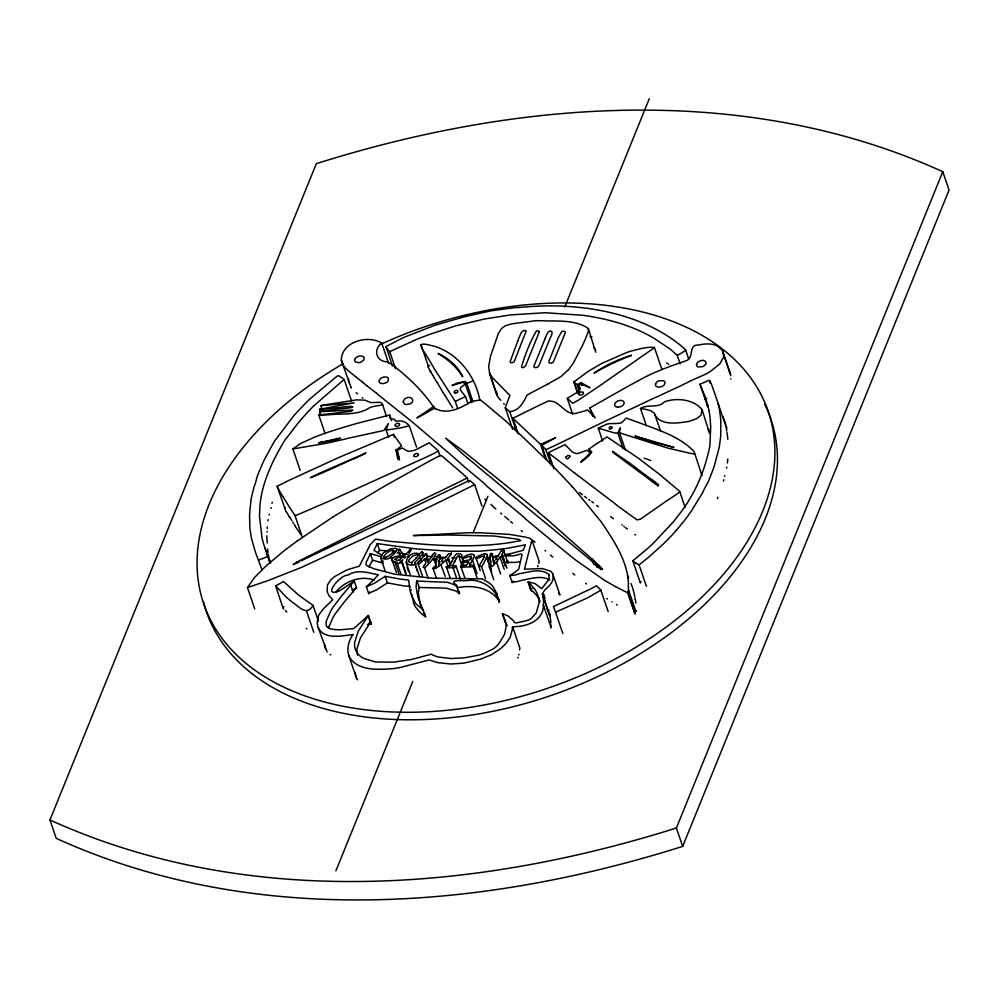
<?xml version="1.0" encoding="UTF-8"?>
<svg xmlns="http://www.w3.org/2000/svg" width="999" height="999" viewBox="0 0 999 999"><rect width="100%" height="100%" fill="white"/><g stroke="black" fill="none" stroke-linecap="round" stroke-linejoin="round"><path stroke-width="1.5" d="M386.476 416.446L382.592 404.632A3.496 2.235 -18.8 0 0 382.267 403.821L380.457 402.297L370.929 402.622L364.985 400.199L356.531 399.862L321.878 405.319L320.891 405.694L321.865 408.541M426.123 555.132L425.661 553.783L426.398 553.908A1.698 1.086 -18.8 0 1 426.848 554.183L427.16 555.219A17.42 11.151 -18.8 0 1 427.16 555.544L427.709 561.338M709.527 433.329L702.072 409.652C693.631 399.375 677.584 397.614 665.346 401.486A1.474 0.949 -18.8 0 0 664.834 401.71L664.697 401.785A2.685 1.723 -18.8 0 0 664.198 402.06C657.667 408.728 647.577 403.746 640.509 408.516L646.341 425.649M350.899 387.1L341.358 360.339C341.233 341.795 367.732 334.465 381.73 343.057L388.536 363.037M348.639 381.743L348.626 379.021M425.761 617.095L417.894 597.09L416.084 586.875L416.633 581.068L447.315 582.28L453.921 584.54L456.918 586.763L459.34 593.893M530.581 589.497L528.221 581.868L535.039 583.566L541.72 588.661L549.063 579.195L549.063 574.999M688.573 358.778L685.676 349.95L683.304 347.664A8.079 5.17 -18.8 0 0 682.804 347.227C657.941 326.186 626.136 314.573 594.318 309.415A3.859 2.473 -18.8 0 0 593.431 309.19L592.12 309.091A9.878 6.319 -18.8 0 1 591.208 308.966L588.211 308.416A30.145 19.293 -18.8 0 0 584.552 308.054C563.873 305.294 542.857 305.307 522.102 307.217A26.386 16.896 -18.8 0 1 519.705 307.405L514.035 307.704A33.304 21.316 -18.8 0 0 512.1 308.017L490.946 310.826L462.45 317.282A4.146 2.647 -18.8 0 1 461.625 317.545L435.089 325.199L403.234 337.662A40.797 26.111 -18.8 0 0 400.849 338.861L386.039 346.491L392.42 365.921M327.135 651.972L318.019 627.022A44.306 28.359 -18.8 0 1 317.482 624.687A46.341 29.67 -18.8 0 1 317.245 622.04L318.756 615.022L322.989 609.402A52.11 33.354 -18.8 0 1 329.47 602.996L332.704 599.775L328.808 595.404L327.085 591.346L327.485 584.815L330.856 579.87L334.465 576.648L346.591 570.079A36.251 23.202 -18.8 0 1 350.412 568.818L359.365 566.196L370.167 544.78A3.971 2.547 -18.8 0 1 370.604 544.255L375.549 539.135L389.348 541.283L422.639 544.168A17.882 11.451 -18.8 0 1 424.413 544.293C453.084 546.316 482.08 546.853 510.551 542.519A8.516 5.457 -18.8 0 1 512.35 542.207L514.173 541.783A4.446 2.847 -18.8 0 1 515.084 541.608L517.869 541.121A4.883 3.122 -18.8 0 1 518.693 540.958L520.766 540.671L519.018 539.423A8.354 5.345 -18.8 0 1 517.907 539.198L493.893 536.013L448.626 535.002A353.921 226.548 -18.8 0 0 439.622 535.164L413.361 535.564L468.094 532.742A391.596 250.662 -18.8 0 1 484.453 532.991L509.403 534.378L525.174 537.062A5.594 3.584 -18.8 0 0 525.973 537.262L530.269 538.386L531.868 539.959L524.463 569.193L542.42 568.581L550.699 571.178L552.672 573.601L559.964 595.004L558.541 593.256M388.561 437.125L386.138 429.995L388.374 423.539L383.841 430.469L350 437.862A34.703 22.215 -18.8 0 0 348.489 438.211L347.515 438.411A5.619 3.596 -18.8 0 0 346.878 438.573L346.228 438.773A4.433 2.835 -18.8 0 1 345.729 438.911L327.285 443.094A42.358 27.11 -18.8 0 0 325.674 443.406L292.894 448.951L300.187 470.354M267.233 526.972L267.233 528.508M550.948 627.122L550.899 627.547A15.522 9.94 -18.8 0 1 550.824 627.934M399.125 459.565L396.091 449.987L401.61 445.891L393.494 434.378L339.061 457.405A10.814 6.918 -18.8 0 1 337.812 458.017L337.362 458.216A27.997 17.92 -18.8 0 1 335.826 458.853L289.498 480.119A6.094 3.909 -18.8 0 0 288.311 480.694L285.864 481.968A6.431 4.121 -18.8 0 0 285.452 482.155M598.601 565.097L599.562 567.994M595.754 352.222L588.349 328.609C575.412 319.143 556.093 321.528 540.422 320.691A74.525 47.702 -18.8 0 0 535.963 320.741A10.577 6.768 -18.8 0 0 534.552 320.866L512.012 323.813L505.344 325.711L501.361 328.708L498.314 333.616L490.521 356.181L488.686 366.583L489.547 372.939L496.878 394.568A2.023 1.299 -18.8 0 0 496.915 395.092L489.622 373.688A2.023 1.299 -18.8 0 1 489.585 373.264L489.547 372.939M512.599 429.046L512.787 428.246M396.828 562.412L396.815 562.499A5.657 3.621 -18.8 0 0 396.778 563.186L397.003 563.598A1.636 1.049 -18.8 0 0 398.289 563.561M285.127 482.317L277.123 486.338L280.095 492.02A14.535 9.303 -18.8 0 1 280.544 492.869L282.043 495.229A4.558 2.922 -18.8 0 0 282.218 495.442L282.255 495.492M277.123 486.338L285.851 511.163M320.529 412.175L319.555 409.315L338.649 407.654A65.41 41.871 -18.8 0 0 341.358 407.292C344.643 406.431 358.591 405.781 350.125 407.854L320.417 411.113L319.543 411.725L320.517 414.585M727.784 459.053L727.422 462.987M537.662 566.758L537.924 565.471M438.698 565.559L439.173 560.227M550.973 624.937L550.948 626.91M723.813 479.72L723.488 481.056M477.21 578.433L473.114 566.396C473.563 564.31 468.131 564.56 470.005 566.558M435.464 567.494L436.238 560.564L435.002 560.451A7.705 4.933 -18.8 0 1 434.178 560.352L434.178 559.128A2.098 1.336 -18.8 0 1 434.777 558.941L435.277 558.903A3.996 2.56 -18.8 0 1 435.939 558.853L436.263 558.791M417.957 563.011L417.907 563.361A1.848 1.186 -18.8 0 0 418.057 563.798L422.565 576.173M518.818 655.019L518.981 654.295M517.907 340.509L517.957 340.334A9.141 5.844 -18.8 0 1 518.194 339.672L518.444 339.098A56.319 36.051 -18.8 0 0 518.856 338.124L521.353 332.392L523.488 330.669A2.085 1.336 -18.8 0 1 524.587 330.469L525.699 330.719A1.811 1.161 -18.8 0 1 526.186 331.144L514.16 361.638A2.185 1.399 -18.8 0 1 513.199 362.35L512.912 362.462A2.572 1.648 -18.8 0 1 511.151 362.662L510.452 362.412A1.761 1.124 -18.8 0 1 510.077 361.925L517.844 340.734M352.909 634.665C348.926 640.484 346.516 648.189 348.701 655.157A23.914 15.31 -18.8 0 0 349.213 656.63C354.083 665.746 365.347 668.818 374.987 669.193A103.109 66.009 -18.8 0 0 383.204 669.218L389.61 668.943A7.28 4.658 -18.8 0 1 391.133 668.768L392.794 668.643A51.698 33.092 -18.8 0 0 395.941 668.256L401.673 667.22A4.146 2.66 -18.8 0 0 402.609 666.932L402.759 666.87A3.409 2.185 -18.8 0 1 403.296 666.695L429.046 659.977L437.749 662.637L449.625 663.898A14.198 9.091 -18.8 0 0 451.173 663.985L463.948 663.136L480.182 659.19A4.908 3.134 -18.8 0 1 480.719 659.04L480.881 659.003A6.731 4.308 -18.8 0 0 481.493 658.841L491.633 654.62L500.811 648.501A11.214 7.18 -18.8 0 0 501.273 648.026L501.985 647.389A5.694 3.646 -18.8 0 0 502.422 647.002L506.081 643.431L510.177 637.3L512.212 629.957A10.39 6.656 -18.8 0 0 512.275 628.109L512.574 626.685C524.275 626.96 538.823 622.764 542.782 610.576A15.16 9.703 -18.8 0 0 542.981 608.866L543.381 607.105A15.522 9.94 -18.8 0 0 543.618 606.143L543.306 605.007M269.081 515.009L269.28 514.223M489.597 557.667L489.273 557.779A4.008 2.572 -18.8 0 0 488.598 557.929L488.186 558.041A2.098 1.349 -18.8 0 0 487.512 558.304L487.937 559.415A7.767 4.97 -18.8 0 0 488.823 559.378L489.073 559.365M423.077 552.684L421.978 551.735L420.517 552.909A36.738 23.526 -18.8 0 0 419.48 554.083L417.807 556.068M635.851 610.414L635.776 610.776A3.084 1.973 -18.8 0 0 635.764 611.138L635.876 611.488M270.891 508.416L271.166 507.467M267.22 531.381L267.008 532.03M469.542 565.222L469.705 564.847A22.14 14.173 -18.8 0 1 470.129 564.073L471.54 561.725M328.321 628.246L332.717 618.006A141.184 90.372 -18.8 0 1 335.427 613.561L342.457 604.383A4.183 2.672 -18.8 0 0 342.844 603.92L343.319 603.159A3.834 2.46 -18.8 0 1 343.706 602.672L356.493 587.662L353.296 589.61M538.736 563.411L539.085 562.237M271.953 503.271L272.315 502.21M275.662 585.926L286.626 597.489A316.296 202.46 -18.8 0 0 292.12 602.047C299.225 606.593 306.306 616.633 313.074 605.431L298.788 595.217L283.479 581.53L275.662 585.926L282.929 607.904M601.673 568.618L602.522 569.255L600.486 568.219M701.96 475.524L694.33 452.197A51.548 32.992 -18.8 0 0 693.668 451.086C679.058 436.201 658.316 430.032 639.248 422.739A43.219 27.66 -18.8 0 0 637.637 422.165L626.348 418.094L621.603 422.739C616.458 424.313 611.525 422.852 606.705 424.175A101.786 65.16 -18.8 0 0 604.32 425.324L598.289 428.209L602.659 441.046M368.881 566.908L372.602 560.164L383.229 563.224M724.575 476.323L724.837 475.611M371.029 624.35L368.119 615.796L367.694 616.957L368.419 615.471L353.746 628.546L341.458 629.72A61.164 39.148 -18.8 0 1 335.676 629.657L330.169 628.908L326.348 626.073L326.086 621.678L330.482 611.438A141.184 90.372 -18.8 0 1 333.179 606.992L340.222 597.814A4.183 2.672 -18.8 0 0 340.609 597.352L341.084 596.59A3.834 2.46 -18.8 0 1 341.471 596.103A2.123 1.361 -18.8 0 1 341.808 595.791L352.435 583.129A2.485 1.586 -18.8 0 1 353.184 582.492L354.258 581.093L340.072 590.496A17.882 11.451 -18.8 0 1 338.474 591.358C321.503 597.402 340.696 574.15 347.927 575.199C357.367 568.893 368.319 572.839 378.359 574.862L375.287 578.009A80.619 51.611 -18.8 0 1 373.201 580.344L366.371 586.788L368.806 593.918M593.518 563.686L592.157 559.165L575.574 544.617A294.468 188.499 -18.8 0 0 571.728 541.233L551.186 523.039A11.538 7.38 -18.8 0 0 550.486 522.227L538.998 512.662A4.171 2.672 -18.8 0 0 538.573 512.325L538.099 511.788M717.407 498.613L717.931 497.215M439.885 556.68L440.122 555.144A1.511 0.962 -18.8 0 0 439.76 554.807L438.836 554.795A1.736 1.111 -18.8 0 0 438.099 555.282L437.525 556.168A9.503 6.081 -18.8 0 0 437.362 556.718L437.212 557.38A5.345 3.422 -18.8 0 1 436.775 558.578L437.162 559.915M49.95 819.942L316.321 163.661C518.106 99.937 745.754 82.055 942.781 171.703L949.05 190.11L682.679 846.39C480.894 910.114 253.247 927.996 56.219 838.348L49.95 819.942C246.978 909.59 474.625 891.695 676.41 827.984L942.781 171.703M335.914 870.816L412.787 681.405M473.239 532.479L487.912 496.328M514.91 429.82L516.083 426.935M564.785 306.918L649.288 98.714M517.819 657.979L518.131 657.242M545.117 338.599L546.628 334.89A26.811 17.158 -18.8 0 0 546.903 334.166L548.426 331.73A2.348 1.498 -18.8 0 1 549.413 331.231C554.233 329.932 551.298 336.039 550.162 338.099L539.023 365.484L537.537 367.257L535.551 367.682A3.347 2.135 -18.8 0 1 534.115 367.07L534.04 367.008A1.386 0.887 -18.8 0 1 533.903 366.708L534.115 365.622A19.555 12.525 -18.8 0 1 534.328 365.097L544.992 338.886M564.485 334.752L553.384 361.888A2.248 1.436 -18.8 0 1 552.547 362.662L551.798 362.999A2.635 1.686 -18.8 0 1 550.586 363.186L550.212 363.161A2.423 1.548 -18.8 0 1 549.263 362.774L548.851 361.476L558.666 336.888L561.763 331.68A2.335 1.486 -18.8 0 1 562.999 331.231L563.798 331.206A2.572 1.648 -18.8 0 1 564.785 331.531A2.485 1.586 -18.8 0 1 565.309 332.53L565.247 332.867A19.218 12.3 -18.8 0 1 564.922 333.703L564.61 334.465M465.472 565.347L463.449 565.484A7.018 4.495 -18.8 0 0 460.789 566.033L460.776 566.121A4.046 2.585 -18.8 0 0 460.539 566.795M455.694 559.49L456.368 558.066M455.631 559.615L454.745 561.376M623.151 448.676L617.807 432.979L620.229 427.822L619.455 432.405L625.399 449.975M452.197 560.876L454.021 557.217A11.651 7.455 -18.8 0 1 456.343 554.108M452.06 561.176L450.299 564.572A8.392 5.37 -18.8 0 1 449.288 565.946A9.116 5.832 -18.8 0 1 448.551 566.108L446.815 566.47A10.564 6.756 -18.8 0 0 446.278 566.595L446.603 567.732M463.474 566.083L462.162 561.95A2.173 1.386 -18.8 0 1 462.574 561.338M503.533 551.698L502.36 553.608A8.504 5.445 -18.8 0 0 501.573 555.094M594.28 405.407L589.897 407.917L591.058 411.089A5.482 3.509 -18.8 0 0 591.47 411.513L595.192 417.969L587.587 410.027L581.156 411.95A16.908 10.827 -18.8 0 1 578.284 412.687C567.619 416.62 562.499 405.432 554.108 401.823A4.233 2.71 -18.8 0 0 553.658 401.648L548.688 400.861L540.159 404.87A12.999 8.317 -18.8 0 1 539.672 405.057L512.924 418.256L540.534 444.343L545.392 458.616M573.801 381.993L588.686 371.054L601.56 363.561A5.969 3.821 -18.8 0 0 602.135 363.249L626.71 352.485A77.51 49.613 -18.8 0 1 630.769 351.173C637.499 349.575 648.289 346.104 654.133 347.714A5.744 3.671 -18.8 0 1 653.371 348.426L651.847 349.538A7.992 5.12 -18.8 0 1 651.248 349.937A11.301 7.23 -18.8 0 0 650.636 350.349L604.108 382.679A4.046 2.585 -18.8 0 0 603.571 383.104L603.284 383.354A4.408 2.822 -18.8 0 1 602.734 383.791L600.387 385.289A27.285 17.458 -18.8 0 0 598.563 386.551L577.971 400.437A3.971 2.535 -18.8 0 0 577.372 400.774L572.727 403.296L567.295 398.339L577.946 391.883L579.845 388.486A9.166 5.869 -18.8 0 0 579.47 387.038C576.76 381.019 587.724 386.963 589.997 387.724L581.218 382.742L577.122 384.565L573.801 381.993L577.684 393.419M415.634 564.298C400.936 568.831 406.044 551.81 417.432 553.309A2.76 1.773 -18.8 0 1 418.456 554.108L418.893 555.444M466.158 557.492A14.098 9.028 -18.8 0 1 471.253 556.318A12.825 8.204 -18.8 0 1 470.529 558.391L469.405 559.915L467.307 560.364M467.207 562.137L468.556 562.012L467.207 564.373M454.707 561.45L452.747 565.446A5.532 3.546 -18.8 0 0 452.647 565.796L453.096 567.132M454.408 562.012L454.882 561.126M482.729 559.777C482.092 561.563 477.047 566.957 481.53 566.658A3.159 2.023 -18.8 0 0 481.83 566.308A11.114 7.105 -18.8 0 0 482.192 565.821L483.366 563.898A70.454 45.105 -18.8 0 0 483.953 562.849L485.526 559.69A69.73 44.643 -18.8 0 0 486.151 558.291L486.488 557.492A36.414 23.314 -18.8 0 0 486.775 556.693L487.012 555.956A6.031 3.859 -18.8 0 0 487.187 554.932M471.653 561.55L472.315 560.464A19.655 12.587 -18.8 0 0 472.502 560.139L474.213 556.68A3.696 2.373 -18.8 0 0 473.788 554.832M434.977 555.781L431.693 560.489A64.485 41.284 -18.8 0 1 427.747 564.922L425.724 566.883A12.25 7.842 -18.8 0 1 425.087 567.407A2.972 1.898 -18.8 0 1 424.612 567.757L423.101 567.095L424.5 565.009M396.153 551.111L395.142 552.634A17.882 11.451 -18.8 0 1 393.356 554.607L390.884 556.668M335.726 592.17C344.692 581.206 360.452 575.224 374.225 580.032M500.674 551.398L498.938 554.557A6.119 3.921 -18.8 0 1 498.626 555.094L498.426 555.319M458.666 555.681A4.271 2.735 -18.8 0 1 460.039 556.543L460.776 557.117A1.673 1.074 -18.8 0 0 461.501 557.267L461.875 554.994A5.794 3.709 -18.8 0 0 460.726 554.045L458.204 553.658A2.872 1.836 -18.8 0 0 457.018 554.008L456.618 554.208M292.894 448.951L300.449 443.581L314.673 437.137A296.79 189.972 -18.8 0 1 322.577 434.153L329.508 431.755A297.015 190.122 -18.8 0 1 338.524 428.883L347.515 426.173A296.478 189.785 -18.8 0 1 358.916 422.889L389.685 415.022C389.223 422.065 394.543 416.521 395.679 421.253C400.911 420.192 405.656 421.241 409.265 425.774L416.558 447.177M380.994 556.655L370.367 553.596L366.109 562.549A5.007 3.209 -18.8 0 1 366.084 563.086L366.246 565.384L374.25 568.881L394.555 574.138A12.488 7.992 -18.8 0 0 396.103 574.363L432.629 578.209L482.517 578.896L485.564 580.894A45.642 29.221 -18.8 0 1 486.775 581.493L488.536 582.567A43.506 27.847 -18.8 0 1 492.594 586.038L496.915 593.581M500.724 551.311L503.396 550.137M501.998 549.075L480.082 551.198L450.274 551.286L415.621 548.863L377.285 543.606L373.963 550.349L381.893 555.182M377.822 552.647L379.52 550.174L386.101 550.911M427.772 561.413A3.084 1.973 -18.8 0 0 429.021 560.314L430.257 558.578A24.55 15.709 -18.8 0 0 430.831 557.767L432.592 555.032A21.441 13.724 -18.8 0 1 433.204 554.145M658.129 485.776L658.566 484.702L656.056 482.967A9.053 5.794 -18.8 0 1 655.444 482.267L655.406 482.23M595.416 562.312L597.177 566.57M498.776 558.99L500.087 557.217A11.226 7.18 -18.8 0 1 500.874 557.042L501.061 557.005M498.339 559.59L498.126 559.89A39.261 25.137 -18.8 0 1 496.528 561.962L494.38 564.36A18.956 12.138 -18.8 0 1 492.195 566.408L489.735 567.245M423.451 556.468L424.587 554.92A18.644 11.938 -18.8 0 1 424.9 554.52L424.987 554.408A4.183 2.672 -18.8 0 1 425.337 554.02L425.799 555.369M423.326 556.63L421.353 559.203A9.865 6.319 -18.8 0 1 420.829 559.74L419.755 560.764A19.893 12.725 -18.8 0 0 419.118 561.388M497.09 559.303L496.64 557.966L495.641 559.315M494.842 560.402L494.03 561.488M381.73 343.057C372.977 349.388 376.011 361.276 386.775 361.825A86.276 55.232 -18.8 0 1 392.095 364.71C408.479 377.172 423.826 391.883 434.877 409.115M598.176 564.81L598.925 567.544M493.868 563.636L493.618 562.025M595.229 562.162L597.165 567.507M400.599 562.549L401.123 562.474A4.995 3.197 -18.8 0 0 401.76 562.35L401.998 561.138A3.696 2.36 -18.8 0 1 401.823 560.826L402.959 559.69M685.664 350.224L681.33 353.122A43.044 27.547 -18.8 0 0 679.982 353.933L677.247 355.307L670.566 349.388L654.507 338.611A32.555 20.842 -18.8 0 0 653.908 338.261C632.255 325.424 607.529 318.644 582.717 315.309A4.046 2.597 -18.8 0 1 581.955 315.197L545.129 312.724L510.402 314.922A5.557 3.559 -18.8 0 1 509.415 315.11L485.227 318.868A15.422 9.878 -18.8 0 1 483.354 319.28L457.567 325.412A36.389 23.289 -18.8 0 0 455.044 326.074L429.945 334.265A252.123 161.388 -18.8 0 0 415.746 339.772L389.76 351.66L395.579 368.781M568.631 369.63L573.414 362.924L582.18 346.079A370.504 237.163 -18.8 0 0 585.876 337.837L588.336 331.431L588.349 328.609M387.013 556.818A6.793 4.346 -18.8 0 0 388.474 556.006L389.81 555.057A21.029 13.462 -18.8 0 0 391.908 553.171L392.145 552.934A16.846 10.777 -18.8 0 0 392.445 552.622A8.616 5.519 -18.8 0 0 392.844 552.16L393.893 550.811L394.355 552.147M599.437 566.058L600.936 569.58M595.541 564.385L593.943 560.639L595.317 564.273M553.871 468.693L548.526 452.997L549.338 452.16L565.047 444.605L572.365 452.097L575.337 453.334A10.24 6.556 -18.8 0 0 577.971 453.509L587.137 450.262L590.072 452.959A3.496 2.248 -18.8 0 1 589.26 453.958L584.165 458.878A5.744 3.671 -18.8 0 1 583.566 459.328L583.304 459.528M396.216 450.999L397.565 458.054A3.234 2.073 -18.8 0 0 397.689 458.491L397.789 458.666A8.841 5.657 -18.8 0 0 398.014 459.003L398.401 459.478M597.951 564.672L596.69 563.498A14.535 9.303 -18.8 0 1 596.415 563.224L595.978 562.749M446.103 556.655L448.351 554.083M596.69 566.458L594.78 561.638M499.15 602.609L497.077 594.855A3.472 2.223 -18.8 0 0 497.177 594.193L497.152 593.993A2.323 1.486 -18.8 0 0 497.027 593.693M590.459 453.346L589.01 449.063L596.316 443.893A4.408 2.822 -18.8 0 1 597.077 443.406L598.064 442.919A2.885 1.848 -18.8 0 0 598.975 442.332L606.98 436.888L638.523 458.304L656.917 472.365A6.556 4.196 -18.8 0 0 657.767 472.927L679.245 490.971L679.782 491.695L678.396 492.944A54.733 35.04 -18.8 0 1 675.898 494.817L667.619 500.249M445.816 557.017L445.716 557.142A6.131 3.934 -18.8 0 1 445.317 557.592L445.054 557.804A3.934 2.522 -18.8 0 1 443.256 558.229M600.162 566.858L601.311 569.492M512.225 582.754L509.802 575.624L514.11 572.727A6.206 3.971 -18.8 0 0 515.621 571.653L518.743 569.13L522.09 554.482L520.854 554.033L514.785 555.581A35.814 22.927 -18.8 0 1 513.174 555.831L504.233 555.844M417.507 556.431L416.221 557.942M496.491 561.987L500.611 574M418.444 554.108L412.674 556.031L409.016 559.827A3.959 2.535 -18.8 0 0 408.566 560.926M423.126 552.684A8.879 5.682 -18.8 0 1 422.29 554.07A14.773 9.453 -18.8 0 1 421.99 554.507A28.784 18.419 -18.8 0 1 421.203 555.481L416.833 560.489A56.568 36.214 -18.8 0 1 414.897 562.562L415.497 565.546M594.23 564.323L592.444 559.328L594.467 564.547M594.855 564.46L593.219 560.027L594.667 564.31M676.161 530.494L676.023 530.669A39.448 25.25 -18.8 0 0 675.499 531.256L671.815 535.389A7.842 5.02 -18.8 0 1 671.253 535.963L670.766 536.413A5.282 3.384 -18.8 0 0 670.279 536.925L669.293 537.962A10.514 6.731 -18.8 0 0 668.718 538.548A8.616 5.519 -18.8 0 0 668.431 538.886L663.336 543.993A7.155 4.583 -18.8 0 1 662.874 544.418L662.737 544.53A9.603 6.144 -18.8 0 0 662.262 544.954L648.751 557.117A15.984 10.227 -18.8 0 0 648.051 557.729L639.085 564.847L636.138 563.324M676.46 530.169L684.203 520.866A275.15 176.124 -18.8 0 0 688.786 514.685L690.159 512.774A25.212 16.134 -18.8 0 1 690.609 512.2L702.809 492.432A152.023 97.315 -18.8 0 1 704.158 489.285L708.428 481.443L712.849 470.092A148.913 95.317 -18.8 0 0 714.447 465.422L719.292 447.04A16.946 10.852 -18.8 0 0 719.467 445.716L720.716 436.088L720.828 421.004A213.524 136.676 -18.8 0 0 720.391 416.471L719.043 406.88A92.507 59.216 -18.8 0 0 718.256 403.546L711.363 383.941L709.839 380.719L708.603 380.494L699.974 384.265L707.804 406.855M601.136 569.343L599.612 566.096M479.932 400.524C475.524 376.436 458.728 354.245 435.202 346.478C423.751 343.756 415.784 340.746 425.574 354.071A6.306 4.033 -18.8 0 0 425.761 354.37L428.496 359.041M429.57 365.459L427.859 366.446L429.832 370.267M549.9 613.798L549.9 616.021L542.619 594.605C542.819 588.935 552.647 585.714 552.934 578.671A8.379 5.37 -18.8 0 0 553.159 577.41L552.672 573.601M592.744 559.665L593.219 560.027M596.353 566.146L594.917 561.475M615.671 586.688L626.873 592.419L628.371 591.932L628.471 589.735A3.084 1.973 -18.8 0 1 628.483 589.36L628.284 579.27A4.121 2.635 -18.8 0 0 628.246 578.896A6.169 3.946 -18.8 0 0 628.071 578.409M599.125 565.909L600.461 569.08M588.823 455.744L591.795 452.135L589.01 449.063M600.187 566.808L601.66 568.643M595.029 564.622L593.943 560.639M313.361 406.181L307.517 412.3A6.818 4.358 -18.8 0 1 307.018 412.787L300.125 420.616A57.455 36.776 -18.8 0 1 298.639 422.377L286.975 437.487A42.02 26.898 -18.8 0 1 285.052 439.922C274.488 457.192 265.235 475.636 261.338 495.654A176.948 113.274 -18.8 0 0 260.639 499.475L260.152 503.783A55.407 35.465 -18.8 0 1 259.952 505.569L259.478 516.146L261.975 537.649A245.055 156.868 -18.8 0 0 263.599 543.906L269.78 562.3M381.181 561.475L381.818 560.839M408.891 553.633C417.557 539.872 399.388 563.523 396.828 560.064A7.143 4.57 -18.8 0 1 395.504 559.715L395.142 559.353M367.595 624.625L370.654 622.04L360.464 637.874L356.918 648.925A6.581 4.208 -18.8 0 1 356.868 649.45L357.492 655.119M405.956 556.63L404.458 558.154M490.059 565.459L489.997 565.534A3.946 2.535 -18.8 0 0 490.759 564.597L490.147 559.278L489.51 559.328M319.555 409.315L354.158 402.847L320.891 405.694M448.439 554.008L451.223 553.221M443.893 561.938L445.954 560.027A11.189 7.168 -18.8 0 1 446.728 559.977L447.152 559.964M443.606 562.212L443.306 562.499A38.936 24.925 -18.8 0 1 441.183 564.385L438.611 566.408A19.456 12.45 -18.8 0 1 435.789 568.294L433.366 568.843M430.094 371.953L430.894 371.553M352.36 590.247L353.134 589.685M442.045 560.751L441.233 561.488M392.782 558.029L392.619 558.179A2.622 1.686 -18.8 0 0 392.008 559.565L392.195 560.139M579.557 392.644L580.007 392.282A1.923 1.236 -18.8 0 1 580.731 391.97L583.141 392.157L583.466 393.469A2.76 1.773 -18.8 0 1 582.804 394.33L581.043 395.08A2.76 1.761 -18.8 0 1 578.896 394.455L578.771 394.218M313.611 405.969L344.18 379.42L338.786 375.749L337.387 375.936L310.614 398.314A92.507 59.216 -18.8 0 0 307.155 401.598L298.064 411.051A213.524 136.676 -18.8 0 0 293.968 415.522L275.374 440.01A16.946 10.852 -18.8 0 0 274.475 441.333L273.114 443.768A3.796 2.423 -18.8 0 1 272.739 444.243L264.423 459.64A148.913 95.317 -18.8 0 0 262.225 464.31L257.442 475.649L255.332 483.528A152.023 97.315 -18.8 0 1 254.121 486.675L251.174 498.601L250.037 509.053A275.15 176.124 -18.8 0 0 249.588 515.284L249.762 525.187A39.448 25.25 -18.8 0 1 249.8 525.799L250.112 529.97A8.104 5.182 -18.8 0 0 250.237 530.719L250.324 531.018A5.282 3.384 -18.8 0 1 250.387 531.543L250.524 532.592A10.514 6.731 -18.8 0 1 250.599 532.942A8.616 5.519 -18.8 0 1 250.637 533.516L251.561 538.698A7.155 4.583 -18.8 0 0 251.673 539.135L251.711 539.248A9.603 6.144 -18.8 0 1 251.848 539.685L255.444 552.222A14.386 9.203 -18.8 0 1 255.582 552.697L262.113 569.954M368.119 615.796L358.229 631.306L354.682 642.357A6.581 4.208 -18.8 0 1 354.633 642.881C353.908 648.938 357.38 655.144 362.874 657.879A35.877 22.965 -18.8 0 0 364.31 658.603L375.537 661.987L392.282 662.15A81.581 52.223 -18.8 0 1 394.043 662.112L411.476 659.502L431.493 654.133A9.803 6.281 -18.8 0 0 433.091 655.182L436.313 656.418A24.688 15.797 -18.8 0 0 438.436 657.017L450.736 658.516L463.661 657.929L478.296 655.257A44.568 28.521 -18.8 0 0 483.541 653.583L493.144 648.963A32.592 20.867 -18.8 0 0 494.742 647.764A24.351 15.584 -18.8 0 0 497.652 645.104L499.4 642.869A11.339 7.255 -18.8 0 1 499.962 641.995L504.57 634.29L506.081 626.86A123.876 79.296 -18.8 0 0 505.931 623.463L502.435 613.673L507.842 615.859L512.887 620.154A31.843 20.38 -18.8 0 1 513.311 620.679L513.698 621.241A6.993 4.471 -18.8 0 1 513.923 621.715L513.961 621.815A12.999 8.329 -18.8 0 0 514.135 622.24L516.008 622.939L523.901 621.328A25.112 16.071 -18.8 0 1 525.824 620.879L529.045 619.792A20.442 13.087 -18.8 0 0 531.393 618.356L536.163 613.074L539.06 603.021A36.901 23.614 -18.8 0 0 538.561 597.115L536.888 593.019A28.434 18.194 -18.8 0 1 536.463 592.107L534.802 589.385A7.892 5.057 -18.8 0 0 534.565 589.023L534.49 588.935M399.7 559.79L400.212 561.088M707.267 405.681L707.991 405.144M333.092 516.895L333.554 516.57A12.063 7.717 -18.8 0 1 334.303 516.096L334.977 515.696A24.238 15.522 -18.8 0 0 336.076 515.047L383.166 486.938A45.592 29.183 -18.8 0 0 385.152 485.801L428.484 461.638A45.03 28.821 -18.8 0 1 431.518 460.015L440.209 455.444L442.107 456.093A8.367 5.357 -18.8 0 0 442.545 456.493L461.838 473.089A5.195 3.334 -18.8 0 1 462.2 473.326L467.257 477.984L437.999 492.332A13.287 8.504 -18.8 0 0 437.038 492.719L372.327 524.325A303.434 194.231 -18.8 0 0 365.659 527.584L300.075 560.464A5.807 3.709 -18.8 0 0 299.638 560.664M456.918 586.763L456.993 585.451A12.163 7.792 -18.8 0 0 456.755 585.264C446.553 578.271 465.184 581.843 469.917 580.169C480.569 579.919 491.52 586.251 496.715 595.479M440.896 564.61L445.279 576.423M600.899 590.172L587.412 597.964L555.569 612.187L553.421 606.63L585.826 591.183A9.353 5.982 -18.8 0 1 587.087 590.584L587.949 590.209A16.533 10.589 -18.8 0 0 589.86 589.273L596.478 585.839L600.736 589.909L608.191 611.575M369.917 591.995L368.606 593.356L376.611 589.86L387.437 582.892L403.396 585.814A7.842 5.02 -18.8 0 0 404.583 585.938L410.239 586.45M588.611 455.944L588.523 456.006A5.794 3.709 -18.8 0 0 588.111 456.381L587.699 456.805A4.883 3.122 -18.8 0 1 587.337 457.167L586.725 457.704A14.848 9.503 -18.8 0 0 586.176 458.191L582.28 461.401M282.954 607.342L283.878 606.718M433.916 406.256L416.97 417.907L425.062 413.611A8.179 5.232 -18.8 0 1 426.011 413.074L434.553 408.017C445.966 415.134 459.615 408.816 470.192 402.185A14.973 9.59 -18.8 0 1 471.778 401.586L480.257 399.837L487.4 405.532A4.82 3.084 -18.8 0 0 487.787 405.956L506.093 421.316L522.852 437.087A18.082 11.576 -18.8 0 1 523.339 437.525L523.601 437.774A20.991 13.437 -18.8 0 0 524.038 438.186L553.296 466.446A8.479 5.432 -18.8 0 0 553.671 466.883A7.068 4.52 -18.8 0 1 554.083 467.382L571.99 486.276A10.552 6.756 -18.8 0 1 572.402 486.738L572.727 487.162A14.123 9.041 -18.8 0 0 573.264 487.787L573.663 488.186A14.336 9.178 -18.8 0 1 574.075 488.636L601.361 522.065C612.899 539.173 625.199 557.405 628.009 578.209M409.465 562.175A6.606 4.233 -18.8 0 0 411.513 562.549L415.209 559.09A67.532 43.232 -18.8 0 0 416.221 557.942M513.386 581.131L512.037 582.192L516.158 581.755A26.336 16.858 -18.8 0 0 519.218 581.068L521.116 580.469A6.181 3.959 -18.8 0 1 521.928 580.219C530.894 578.721 541.333 575.037 549.8 579.994M568.431 369.742L561.226 376.311A50.474 32.305 -18.8 0 1 557.554 378.609L555.444 379.732M409.265 425.774L400.836 427.897A14.298 9.153 -18.8 0 0 398.713 428.159L395.879 428.658A18.319 11.726 -18.8 0 0 392.894 429.158L386.138 429.995M301.011 560.839L322.577 550.561A29.495 18.881 -18.8 0 1 324.063 549.875L355.357 535.052A4.87 3.109 -18.8 0 0 355.869 534.752L356.144 534.577A4.308 2.76 -18.8 0 1 357.38 533.966L373.651 526.223A15.584 9.978 -18.8 0 1 374.775 525.699L468.306 480.994L470.179 480.769L474.675 484.64L444.13 499.775A5.307 3.397 -18.8 0 0 443.394 500.137L442.732 500.511A3.996 2.56 -18.8 0 1 442.157 500.774L410.826 515.909A8.666 5.544 -18.8 0 0 410.114 516.258L409.34 516.67A9.84 6.294 -18.8 0 1 408.716 516.982L375.137 533.066A11.588 7.418 -18.8 0 1 373.826 533.803L303.209 566.583A10.34 6.618 -18.8 0 1 301.935 567.232L269.056 580.194A5.607 3.596 -18.8 0 0 268.069 580.581L247.49 587.587L253.758 578.508A50.362 32.243 -18.8 0 1 254.77 577.247L266.046 565.946L283.691 551.086A30.769 19.693 -18.8 0 1 284.303 550.611L296.691 541.346M546.59 459.615L541.733 445.342L555.581 437.712L540.534 444.343M641.008 581.518L640.147 582.305L640.621 582.966M332.879 517.032L332.679 517.17A7.468 4.783 -18.8 0 1 331.943 517.619L296.828 541.258M299.338 560.826L299.263 560.889A5.445 3.484 -18.8 0 1 298.713 561.226A6.006 3.846 -18.8 0 1 298.276 561.45L297.153 561.95M583.041 459.727L582.667 459.99A3.571 2.285 -18.8 0 0 582.267 460.264L580.731 462.175L581.455 462M476.336 557.13L476.386 557.092A8.579 5.482 -18.8 0 1 476.898 556.793L476.96 556.755A14.91 9.54 -18.8 0 1 477.335 556.543L477.622 556.393M423.339 609.964L415.572 603.558L411.263 594.767A46.279 29.62 -18.8 0 0 410.864 593.481L410.776 593.256A34.116 21.841 -18.8 0 1 410.189 591.183L408.603 580.082L402.347 579.37A7.842 5.02 -18.8 0 1 401.161 579.245L385.202 576.323L374.375 583.291L366.371 586.788M465.334 381.481L457.13 383.054L452.01 385.527L462.874 382.217L465.347 384.041L460.701 387.5L460.139 389.722L465.472 396.503L455.282 401.436L434.665 369.318A75.612 48.402 -18.8 0 1 433.916 367.994L429.545 360.564A34.278 21.941 -18.8 0 0 428.796 359.478L428.796 359.478M555.094 379.907L550.711 382.417A8.367 5.357 -18.8 0 0 549.812 382.929L548.701 383.628A4.495 2.885 -18.8 0 1 547.814 384.066M594.717 405.144L630.631 384.852A27.098 17.345 -18.8 0 0 631.343 384.515A11.189 7.155 -18.8 0 0 632.055 384.128L640.484 379.545A22.665 14.51 -18.8 0 1 641.72 378.833C655.731 371.353 670.741 365.971 685.614 360.939C694.73 358.379 687.874 344.53 698.126 345.08C704.283 343.806 711.276 343.007 717.095 345.829A5.507 3.521 -18.8 0 1 717.682 346.154L721.977 349.987A11.376 7.28 -18.8 0 1 722.352 350.599L730.656 375.025A26.324 16.858 -18.8 0 1 730.781 375.699M473.126 380.544L472.215 381.081A8.754 5.607 -18.8 0 1 471.053 381.668L467.47 383.154L466.296 382.729M398.526 459.59L399.375 459.09L399.038 457.667A4.858 3.109 -18.8 0 0 398.926 457.28M667.27 500.449L662.362 503.858A10.639 6.818 -18.8 0 0 661.837 504.22L641.982 518.069A51.349 32.867 -18.8 0 1 640.971 518.756A15.372 9.84 -18.8 0 0 640.347 519.205L637.075 519.892L627.247 512.849A5.107 3.272 -18.8 0 0 626.748 512.487L626.535 512.362A4.558 2.922 -18.8 0 1 626.186 512.125M325.112 433.603L318.793 415.047L351.448 411.313L352.772 410.077L319.543 411.725M299.25 561.825L298.651 562.125M425.861 561.176L424.95 558.491L422.19 561.276A31.98 20.479 -18.8 0 1 421.59 561.975L418.456 564.135M297.777 562.612L293.256 564.597L297.028 562M322.34 471.965L365.984 452.997L355.981 457.992A34.353 21.99 -18.8 0 0 352.41 459.34L350.574 460.077M263.124 558.416L263.699 558.154A3.447 2.198 -18.8 0 1 264.098 558.016L264.211 557.979A5.757 3.684 -18.8 0 0 264.673 557.817L268.119 556.031L264.922 548.026M311.713 477.397L310.352 477.647L315.784 475.024A6.331 4.046 -18.8 0 0 316.608 474.6L321.278 472.415M493.219 558.129L492.632 556.331A11.489 7.355 -18.8 0 1 492.657 555.407L492.407 553.708A1.511 0.974 -18.8 0 0 491.92 553.458L490.959 553.596A1.736 1.111 -18.8 0 0 490.334 554.158L490.047 555.057A9.478 6.069 -18.8 0 0 490.047 555.581L490.072 555.906M323.351 472.477L323.301 472.502A5.719 3.659 -18.8 0 0 322.44 472.839L311.863 477.322M555.069 445.492L600.449 423.401A16.271 10.415 -18.8 0 0 601.623 422.877L654.745 397.764A28.646 18.332 -18.8 0 1 657.742 396.528L674.475 388.661A209.802 134.291 -18.8 0 0 680.968 385.689L691.108 380.644A173.789 111.239 -18.8 0 1 695.804 378.521L704.083 374.887A61.214 39.186 -18.8 0 0 707.08 373.364L708.204 372.764A24.5 15.684 -18.8 0 0 710.114 371.628L719.667 364.111L723.388 357.617A8.342 5.345 -18.8 0 0 723.588 356.78L723.551 354.707A26.324 16.858 -18.8 0 0 723.376 353.621L722.714 351.348M554.695 445.654L545.916 449.662L541.733 445.342M479.133 557.492L480.619 556.893A8.179 5.245 -18.8 0 1 484.215 555.943L484.652 557.38M480.194 570.604L476.211 558.541A9.366 5.994 -18.8 0 0 478.022 557.929L479.008 557.554M478.883 557.604L479.657 557.28M509.715 411.65C519.468 410.664 523.339 402.51 527.085 395.005A4.471 2.86 -18.8 0 1 527.597 394.792L528.583 394.343A12.787 8.179 -18.8 0 0 529.02 394.056L529.77 393.569A6.981 4.471 -18.8 0 1 530.594 393.119L547.814 384.066M706.78 398.451L704.657 399.25M285.165 507.455L284.403 507.742M398.926 457.28L397.465 450.249L402.222 447.927L404.607 449.45A11.826 7.567 -18.8 0 0 409.54 451.311L415.06 450.162L429.233 442.807L438.499 451.036L431.768 454.533A166.358 106.493 -18.8 0 0 426.461 457.03L333.129 499.388A64.835 41.496 -18.8 0 1 331.393 500.149L329.995 500.786A12.225 7.83 -18.8 0 1 329.083 501.186L295.979 515.459L294.93 515.359L288.848 506.293A18.119 11.601 -18.8 0 1 287.849 504.458L283.042 496.79M262.849 558.528L258.716 559.964M699.974 384.265L706.068 398.876L707.429 404.957A13.998 8.954 -18.8 0 0 706.88 405.169M473.114 566.396L471.778 566.733A16.384 10.49 -18.8 0 1 468.943 566.92L461.75 567.157A3.684 2.36 -18.8 0 1 460.751 567.095L460.576 566.795M390.959 556.643L396.403 572.552M466.158 557.479C456.431 560.501 469.43 552.609 472.839 554.42A3.134 2.01 -18.8 0 1 473.751 554.857M463.099 561.201L463.299 561.138A12.85 8.217 -18.8 0 1 464.11 560.889A10.377 6.643 -18.8 0 1 466.321 560.464L467.057 560.389M350.499 460.102L345.854 462.3A42.02 26.898 -18.8 0 1 344.88 462.724L343.968 463.124A36.601 23.427 -18.8 0 0 342.819 463.636L327.684 470.554A1.836 1.174 -18.8 0 1 327.322 470.679L325.749 471.291A4.758 3.047 -18.8 0 1 325.174 471.653L324.787 471.84A3.097 1.986 -18.8 0 1 324.275 472.04M421.878 551.76L422.44 553.071M519.992 561.513L517.657 562.037A35.065 22.44 -18.8 0 1 515.409 562.4L506.468 562.412M494.405 556.568L495.254 556.356A7.992 5.12 -18.8 0 1 495.679 556.256L496.69 556.043A3.971 2.547 -18.8 0 0 498.513 555.432M599.75 566.383L600.761 569.43M510.002 554.757L509.015 554.982M600.262 568.244L590.184 559.752A7.168 4.595 -18.8 0 0 589.622 559.203L508.466 492.27A7.18 4.595 -18.8 0 0 507.754 491.708L506.98 491.083A5.345 3.422 -18.8 0 1 506.718 490.771A4.795 3.072 -18.8 0 0 506.156 490.222L489.622 476.348A33.641 21.541 -18.8 0 0 487.699 474.875L462.537 453.821L445.616 438.174L461.813 449.937A6.818 4.358 -18.8 0 0 462.2 450.212L516.808 494.18A71.404 45.704 -18.8 0 0 518.306 495.279L537.762 511.338A6.294 4.033 -18.8 0 1 537.974 511.55L538.074 511.688M504.258 554.82L511.825 553.346A7.967 5.107 -18.8 0 1 512.899 553.046L523.164 550.312L525.424 544.792L509.09 547.976A7.155 4.57 -18.8 0 0 507.767 548.189L504.345 548.751A10.49 6.706 -18.8 0 0 503.446 548.851L502.559 548.988M506.493 561.376L508.216 561.063M391.708 550.486L392.857 550.374A1.998 1.274 -18.8 0 1 393.906 550.799M398.776 549.263L398.301 549.587A2.96 1.898 -18.8 0 0 398.264 550.174A13.437 8.604 -18.8 0 0 398.564 551.248L399.7 553.871A22.777 14.585 -18.8 0 1 399.825 554.183L399.912 554.395A3.309 2.123 -18.8 0 1 400.037 555.219M400.137 562.612L400.874 562.512M494.405 556.955L498.064 556.543M493.419 562.3L493.081 558.503M617.807 432.979L614.735 432.992L598.289 428.209M382.592 405.02L378.459 405.569A53.921 34.515 -18.8 0 0 375.462 406.069L372.727 406.655A12.013 7.692 -18.8 0 0 369.093 408.029C356.943 415.646 342.033 413.336 328.384 414.785A25.912 16.583 -18.8 0 0 325.287 414.985L318.793 415.047M466.983 562.15L465.884 562.25A17.295 11.076 -18.8 0 1 463.311 562.362L462.1 562.062M440.996 558.441L441.833 558.366A7.955 5.095 -18.8 0 1 442.257 558.329L443.244 558.266M484.777 553.821L486.138 553.908A2.36 1.511 -18.8 0 1 486.825 554.295A3.184 2.035 -18.8 0 1 487.125 554.795M457.629 587.662C473.326 584.465 491.296 588.161 499.325 601.423A3.472 2.223 -18.8 0 0 499.413 600.761L499.388 600.561A2.323 1.486 -18.8 0 0 499.263 600.262L499.238 600.224M532.03 588.324L530.369 588.911L536.663 595.416M487.175 557.479L490.834 557.267M454.995 557.792L451.81 557.792M464.41 565.409L465.01 565.384M455.082 567.457A8.304 5.32 -18.8 0 1 453.409 567.619L448.988 567.832A10.49 6.718 -18.8 0 1 446.565 567.794M509.802 575.624L513.923 575.187A26.336 16.858 -18.8 0 0 516.982 574.5L518.881 573.901A6.181 3.959 -18.8 0 1 519.692 573.651C528.808 572.227 540.059 568.019 548.289 574.05A4.895 3.134 -18.8 0 1 548.663 574.525A4.321 2.76 -18.8 0 0 548.826 574.75L548.975 574.912M452.647 565.796L453.896 565.784A4.196 2.685 -18.8 0 1 456.368 566.121M442.345 560.252L443.032 561.588M445.854 557.417L439.622 557.18M432.105 556.543L427.26 556.306M590.009 336.725L591.982 336.8M424.525 567.744L428.246 578.446M422.864 555.744L424.587 555.919M406.368 554.045L401.049 553.259M399.9 553.159L397.14 552.822M438.436 557.08L436.151 556.855M505.594 620.342L504.67 620.242L507.18 625.836M543.956 595.229L542.769 594.929M549.013 610.077L547.827 609.777M640.509 408.516L645.366 409.29A5.657 3.621 -18.8 0 1 646.141 409.478L650.923 410.789L654.407 413.261L660.689 431.518M694.667 454.12L689.31 453.121A123.451 79.021 -18.8 0 1 686.313 452.397L668.843 448.351A47.303 30.282 -18.8 0 1 666.882 447.827L619.567 432.854M396.728 562.037L400.961 574.113M395.042 561.713L394.792 561.65A6.019 3.846 -18.8 0 1 392.157 560.152M599.338 565.696L599.987 568.506M352.797 634.577L340.609 636.163A101.336 64.873 -18.8 0 1 335.676 636.213C329.133 636.575 321.191 634.278 318.294 627.847M650.774 460.464L644.18 458.141M613.436 451.948L613.748 452.097A3.546 2.273 -18.8 0 1 614.148 452.372L620.429 456.818A15.335 9.815 -18.8 0 0 620.779 457.03L620.891 457.092A11.364 7.28 -18.8 0 1 621.39 457.405L630.207 463.499A50.1 32.068 -18.8 0 1 631.555 464.523L645.304 474.937M382.155 560.926L383.329 561.413M613.636 452.035L612.849 451.585A4.096 2.622 -18.8 0 0 612.449 451.361L614.76 453.821M355.731 376.773L348.376 370.879A13.561 8.679 -18.8 0 0 347.989 370.542L344.618 367.17A18.432 11.801 -18.8 0 1 343.893 366.171L341.358 360.339M548.526 452.997L565.047 465.584A6.931 4.433 -18.8 0 1 565.521 465.971L574.275 472.777M409.49 562.15L408.803 561.663A2.473 1.586 -18.8 0 1 408.591 561.138L408.591 560.926M593.906 347.852L595.641 350.025M616.47 604.545L617.307 604.982M376.561 393.319L367.382 386.138M645.691 475.237L646.728 475.936A4.008 2.56 -18.8 0 0 647.09 476.198L651.535 479.47A2.385 1.523 -18.8 0 1 651.922 479.607M652.047 479.682L652.285 479.832A2.323 1.486 -18.8 0 1 652.622 480.182L653.084 480.531A10.227 6.543 -18.8 0 1 653.558 480.844L654.857 481.705M574.9 473.251L574.949 473.289A5.857 3.746 -18.8 0 1 574.637 473.076M582.18 494.655L582.242 494.692A5.857 3.746 -18.8 0 1 581.918 494.48M362.949 398.151L362.275 397.702M607.479 598.975L606.743 598.513M414.697 562.937L419.63 576.523M615.534 586.625L614.51 585.988A2.535 1.623 -18.8 0 0 614.123 585.851L605.282 580.744A17.52 11.214 -18.8 0 1 604.62 580.382L575.249 559.765L552.035 540.934M666.57 362.874L667.32 363.349M330.781 654.894L330.045 654.42M615.009 453.908L632.067 466.62A23.077 14.773 -18.8 0 1 632.929 467.232L644.692 475.861A3.646 2.335 -18.8 0 1 644.879 476.073L651.198 480.781M588.823 499.612L589.947 500.362M465.671 381.793L465.796 381.893A2.935 1.873 -18.8 0 1 466.096 382.292L466.208 382.517M668.069 363.836L668.818 364.36M657.991 485.864L651.485 481.093M528.134 582.342L529.707 583.329M585.589 583.341L586.463 583.965M634.865 534.49L635.614 535.027M623.738 526.348L624.587 526.985M367.282 386.064L362.687 382.33M626.061 512L618.98 506.805A39.323 25.175 -18.8 0 1 617.544 505.769L614.822 503.596A2.485 1.586 -18.8 0 0 614.547 503.309L575.162 473.414M626.573 528.434L627.384 529.02M306.181 628.359L306.93 628.908M612.05 517.657L613.448 518.718M586.663 498.039L584.552 496.416M571.703 486.501L572.327 486.988M591.733 501.573L593.406 502.872M596.665 505.394L598.476 506.793M551.848 540.784L526.311 519.617A20.142 12.9 -18.8 0 1 525.824 519.205L525.549 518.943A24.925 15.947 -18.8 0 0 525.087 518.543L524.65 517.969A1.936 1.236 -18.8 0 0 524.263 517.482L508.291 504.22A4.396 2.81 -18.8 0 0 507.929 503.946L507.48 503.683A5.27 3.372 -18.8 0 1 507.23 503.484M356.119 392.707L357.505 393.793M533.99 541.333L535.002 542.132M579.545 492.532L581.568 494.18M355.831 376.835L362.6 382.255M493.394 491.62L506.943 503.209M500.674 513.036L501.735 513.886M509.428 411.426L505.469 408.104A1.461 0.937 -18.8 0 1 505.307 407.642L509.852 395.404L492.007 377.197A3.709 2.373 -18.8 0 0 491.808 376.973L489.622 373.688M635.976 563.199L635.614 562.924A3.447 2.198 -18.8 0 0 635.339 562.774A5.757 3.684 -18.8 0 1 634.927 562.574L632.941 560.726L647.227 548.826A245.055 156.868 -18.8 0 0 653.883 542.682L673.713 521.453L681.793 510.988A55.407 35.465 -18.8 0 1 683.029 509.215L686.038 504.932A176.948 113.274 -18.8 0 0 688.423 501.148C699.075 484.103 706.118 464.997 709.964 445.367A42.02 26.898 -18.8 0 1 710.014 442.919L710.676 427.672A57.455 36.776 -18.8 0 1 710.639 425.886L710.127 417.969A6.818 4.358 -18.8 0 1 710.039 417.47L709.19 411.263M572.827 573.376L574.775 574.974M552.822 557.08L550.437 555.119M610.689 516.57L611.351 517.12M508.916 520.017L504.807 516.508M544.967 550.461L545.654 551.036M484.89 499.175L485.639 499.812M490.921 504.333L491.208 504.57A108.516 69.468 -18.8 0 0 495.042 508.291L495.879 509.015M510.601 521.478L512.549 523.164M521.191 530.506L522.502 531.643M492.982 491.358L487.749 486.888A108.516 69.468 -18.8 0 1 483.916 483.166L465.309 467.557A21.716 13.899 -18.8 0 1 464.91 467.22L448.976 453.134A2.847 1.823 -18.8 0 0 448.351 452.684L422.727 430.856A13.162 8.417 -18.8 0 1 422.115 430.307L411.838 421.64A9.878 6.319 -18.8 0 0 411.276 421.128L384.877 400.137A5.307 3.397 -18.8 0 1 384.34 399.687L384.016 399.325A4.533 2.91 -18.8 0 0 383.666 399.038L379.657 396.016A51.136 32.73 -18.8 0 1 378.546 395.042L376.598 393.344M499.001 398.289L499.1 398.376A3.709 2.373 -18.8 0 1 499.3 398.601L499.537 398.913M532.966 540.484L533.104 540.609A20.142 12.9 -18.8 0 0 533.603 541.021M498.876 398.176L497.002 395.304M503.696 403.658L504.358 404.283M476.024 558.491L475.999 558.466A2.235 1.424 -18.8 0 1 475.611 557.454M500.711 400.249L499.975 399.463M285.302 610.476L286.788 612.037M283.704 608.915L283.104 608.241M289.498 516.845L289.548 516.895A4.558 2.922 -18.8 0 1 289.323 516.633L289.26 516.545M598.676 565.259L598.776 565.372A10.502 6.718 -18.8 0 1 599 565.634M708.191 429.233L709.365 431.056M534.428 588.848L529.932 583.541M546.528 608.104L547.302 609.015M399.313 549.263A4.758 3.047 -18.8 0 1 400 549.974L400.087 549.999M458.066 590.871L458.653 591.545A10.927 6.993 -18.8 0 0 458.903 591.758L459.677 592.594L459.153 593.331L456.156 591.108L446.191 588.174L419.243 587.449L418.281 592.894L419.942 602.809M299.862 533.054L296.241 527.834M433.042 375.774L433.853 377.16M628.558 590.059L635.851 611.463M495.666 593.568L499.088 600.074M357.068 679.083L357.58 679.844M442.744 391.97L441.945 390.721A75.612 48.402 -18.8 0 1 441.208 389.398L437.075 382.38M300.212 533.503L301.099 534.865M509.777 411.738L516.633 431.793M286.139 511.625L287.387 513.424A14.535 9.303 -18.8 0 1 287.837 514.273L288.873 515.934M443.032 392.395L444.817 395.129M449.962 403.521L452.659 407.829M449.687 403.097L445.079 395.567M290.334 518.194L291.845 520.629M292.732 522.04L293.606 523.439M294.38 524.675L295.13 525.874M435.527 380.082L434.041 377.535M396.591 548.863L396.478 548.676A2.423 1.548 -18.8 0 0 395.929 548.264L390.309 548.926L383.641 552.772A14.673 9.391 -18.8 0 0 382.242 554.233L380.856 558.216L385.264 559.14A8.954 5.732 -18.8 0 0 388.124 558.603M424.063 613.186C429.533 622.714 411.488 605.344 413.499 601.336A50.325 32.205 -18.8 0 0 413.186 600.287L413.012 599.825A34.116 21.841 -18.8 0 1 412.425 597.752L411.476 593.818M432.692 375.174L430.045 370.679M282.392 495.641L282.917 496.615M289.685 517.057L290.185 517.969M356.855 678.746L356.493 678.034A23.914 15.31 -18.8 0 1 355.981 676.56L355.082 672.302M386.101 347.365L389.76 351.66M402.722 554.345L400.574 550.649A22.24 14.236 -18.8 0 0 400.087 549.999M627.634 575.624L628.621 577.697M540.134 601.748L539.123 599.587A28.434 18.194 -18.8 0 1 538.698 598.676L537 595.879A8.442 5.407 -18.8 0 0 536.725 595.504M421.153 606.493L421.84 608.054M717.994 403.858L718.818 405.781M719.268 406.893L725.549 424.962A92.507 59.216 -18.8 0 1 726.323 428.284L726.773 431.031M722.664 416.283L724.637 421.241M496.878 394.468L496.428 391.396M730.007 372.752L729.645 372.003A11.376 7.28 -18.8 0 0 729.382 371.566M631.043 583.566L631.281 584.24M631.63 585.177L632.417 587.337M632.767 588.274L634.877 596.465M724.862 421.89L725.761 424.325M420.704 605.481L420.129 603.658M655.207 415.397C661.613 425.649 677.359 423.189 687.749 421.59A3.509 2.248 -18.8 0 0 688.835 421.366L694.205 419.605A22.39 14.323 -18.8 0 0 696.827 418.431L701.036 415.197L702.072 409.652M501.898 555.207L502.36 556.543M723.001 352.347L730.469 374.225M709.34 380.432L710.314 383.279M677.247 355.307L680.157 363.873M654.32 347.215L661.663 368.743M679.782 491.695L685.127 507.392M589.897 407.917L592.807 416.483M580.881 382.654L581.855 385.502M578.496 385.339L579.944 389.61M639.085 564.847L646.378 586.251M577.122 384.565L579.545 391.708M574.013 381.568L577.897 392.982M632.891 561.088L640.172 582.492M567.345 398.501L572.689 414.21M628.034 592.295L635.327 613.698M627.547 592.482L634.827 613.886M598.126 564.472L599.263 567.882M592.157 559.165L593.868 564.023M676.41 827.984L682.679 846.39M545.916 449.662L551.261 465.372M512.924 418.256L518.269 433.953M505.319 407.817L512.612 429.22M531.868 539.959L539.16 561.363M555.569 612.187L562.849 633.591M543.668 594.38L545.129 598.651M542.157 593.493L549.512 615.097M550.774 626.46L543.269 605.007L543.731 602.222L542.619 594.605M466.72 383.229L473.026 401.785M465.347 384.041L471.653 402.597M465.472 396.503L467.907 403.633M528.221 581.868L531.406 591.208M455.282 401.436L457.717 408.579M503.658 550.437L508.029 563.286M502.872 556.193L506.968 568.231M502.809 557.879L503.721 560.564M504.183 561.9L504.632 563.236M505.094 564.572L505.544 565.909M501.623 555.094L502.085 556.431M502.997 559.115L503.446 560.451M503.908 561.788L504.358 563.124M504.82 564.46L505.269 565.796M500.087 557.217L504.183 569.255M474.675 484.64L481.955 506.043M495.679 556.256L496.141 557.604M467.257 477.984L468.706 482.267M420.929 344.43L428.209 365.834M491.346 553.409L492.707 557.417M492.844 558.541L494.218 562.549M490.434 558.728L489.972 557.392A5.32 3.397 -18.8 0 0 490.084 556.293L490.109 556.218M490.147 559.278L491.058 561.95M512.574 626.685L519.867 648.101L519.567 649.512A10.39 6.656 -18.8 0 1 519.617 649.949M488.598 557.929L489.06 559.265M490.709 564.585L491.158 565.921M487.325 558.441L490.047 566.47M490.509 567.807L490.959 569.143M487.337 559.228L491.708 572.065M489.398 566.883L493.768 579.732M502.435 613.673L505.344 622.24M481.53 566.658L485.626 578.696M438.561 451.623L440.01 455.906M471.241 556.356L471.69 557.692M472.502 560.139L477.047 573.513M470.517 558.391L470.979 559.727M468.556 562.012L469.018 563.349M462.412 558.553L463.773 562.562M461.838 557.242L463.648 562.587M458.578 555.781L462.212 566.483M460.789 566.058L464.897 578.109M456.131 566.346L460.502 579.183M453.034 567.644L456.68 578.346M448.826 559.415L451.098 566.108M448.251 558.241L450.074 563.586M449.862 563.436L448.039 558.079A8.691 5.557 -18.8 0 1 449.2 556.668L450.849 554.857A3.209 2.06 -18.8 0 0 451.398 553.171M449.25 565.933L449.712 567.27M445.954 560.027L448.226 566.72M446.278 566.595L450.387 578.633M442.257 558.329L442.707 559.665M439.248 554.657L439.697 556.006M440.159 557.342L440.609 558.678M439.885 559.74L439.46 557.904A11.513 7.368 -18.8 0 1 439.785 556.955M389.685 415.022L391.633 420.729M438.936 560.227L439.847 562.912M393.494 434.378L394.468 437.225M436.238 560.564L436.7 561.9M435.277 558.903L435.726 560.239M433.941 559.228L436.213 565.921M396.116 449.8L399.525 459.79M433.129 568.531L436.526 578.521M427.147 557.417L428.521 561.426M427.035 557.804L427.485 559.14M427.947 560.476L428.396 561.813M425.512 553.896L425.961 555.232M426.873 557.904L427.335 559.24M427.784 560.576L428.246 561.913M427.172 559.378L428.159 562.674M422.889 554.408L423.351 555.744M419.742 557.18L421.103 561.201M409.877 549.338L410.339 550.674M415.946 566.883L416.408 568.219M416.858 569.555L417.32 570.891M411.501 562.574L411.95 563.911M417.008 580.881L419.43 588.011M407.817 554.707L408.728 557.392M344.28 379.707L351.561 401.111M405.956 562.062L410.327 574.9M402.772 554.47L403.746 557.33M407.142 567.307L408.603 571.59M400.399 556.568L399.95 555.232A7.068 4.52 -18.8 0 1 397.664 556.093L395.954 556.58A6.881 4.408 -18.8 0 0 392.682 557.929M401.823 560.826L405.919 572.877M401.76 562.35L405.856 574.388M392.844 552.16L393.294 553.496M394.792 561.65L398.888 573.701M391.508 558.728L392.482 561.575M385.09 558.354L383.903 556.093A3.397 2.173 -18.8 0 0 383.591 556.655M377.285 543.606L379.707 550.736M380.681 557.804L385.052 570.641M385.202 576.323L387.624 583.453M370.367 553.596L372.802 560.739M319.73 411.313L321.191 415.596M368.419 615.471L371.328 624.025M354.258 581.093L356.68 588.224M350.699 585.089L353.122 592.22M348.913 655.881L356.206 677.285M294.93 515.359L302.21 536.775M313.074 605.431L318.419 621.128M306.506 610.901L313.786 632.317M268.082 555.856L270.517 562.986M267.357 554.27L270.417 563.261M247.44 587.499L254.72 608.903M654.869 414.398L655.094 415.06M325.574 649.25L325.312 648.426A44.306 28.359 -18.8 0 1 324.912 646.828M709.115 411.051L707.704 404.932M635.888 603.146L635.576 600.674A4.121 2.635 -18.8 0 0 635.539 600.312A6.169 3.946 -18.8 0 0 635.364 599.812M726.847 428.321L726.335 426.336M402.797 554.545L402.16 556.256L398.489 557.579A16.396 10.502 -18.8 0 0 396.491 558.266M635.264 599.5L634.939 597.727M550.149 616.895L550.948 622.852M268.394 554.607L268.706 556.356M268.082 552.722L267.57 549.063M726.96 432.417L727.684 437.887A213.524 136.676 -18.8 0 1 727.846 439.31M425.686 562.849L425.686 562.887A13.549 8.666 -18.8 0 0 425.611 562.412L425.124 560.364A27.86 17.832 -18.8 0 1 424.987 559.665A8.979 5.744 -18.8 0 1 424.925 558.503M267.27 543.006L266.671 535.814M411.064 589.797L411.113 590.546M399.85 562.637A1.548 0.987 -18.8 0 0 399.013 563.136A1.449 0.924 -18.8 0 1 398.314 563.611M394.942 559.328A1.686 1.074 -18.8 0 1 396.091 558.516M415.621 563.274A2.06 1.324 -18.8 0 1 415.784 564.273M467.332 564.447A2.31 1.474 -18.8 0 1 465.484 565.521M396.715 548.826A5.532 3.534 -18.8 0 1 396.079 551.098M390.809 557.242A2.385 1.523 -18.8 0 1 390.01 557.804A5.832 3.734 -18.8 0 1 389.036 558.279A6.706 4.296 -18.8 0 1 388.124 558.603M384.49 555.706A10.465 6.693 -18.8 0 1 391.67 550.362M386.888 556.668A2.81 1.798 -18.8 0 1 383.404 556.805M456.231 566.858A1.361 0.874 -18.8 0 1 455.082 567.544M456.605 558.054A5.095 3.259 -18.8 0 1 458.391 555.656M477.722 556.493A16.459 10.539 -18.8 0 1 484.765 553.683M484.265 556.043A22.89 14.648 -18.8 0 1 482.692 559.777M489.173 566.92A2.435 1.561 -18.8 0 1 489.947 565.609M494.393 556.543A4.945 3.159 -18.8 0 1 492.744 556.843M503.571 550.062A3.147 2.01 -18.8 0 1 503.471 551.685M503.009 556.293A2.935 1.873 -18.8 0 1 501.298 557.03M432.854 568.331A2.435 1.561 -18.8 0 1 433.991 567.095L434.14 566.957A3.946 2.522 -18.8 0 0 435.064 566.171M440.996 558.416A4.883 3.122 -18.8 0 1 439.398 558.466M448.926 559.54A2.91 1.861 -18.8 0 1 447.127 560.039M433.316 554.158A4.52 2.897 -18.8 0 1 434.627 552.697M435.826 553.296A8.254 5.282 -18.8 0 1 434.865 555.756M425.736 563.436A8.479 5.432 -18.8 0 1 424.463 564.984M417.894 563.011A5.919 3.784 -18.8 0 1 419.168 561.401M324.775 646.103A46.341 29.67 -18.8 0 1 324.575 644.392M267.919 520.879A176.948 113.274 -18.8 0 1 268.144 519.592M438.274 353.521A96.666 61.876 -18.8 0 1 462.687 376.76A143.694 91.983 -18.8 0 0 438.236 353.559M436.076 380.881A34.278 21.941 -18.8 0 1 436.825 381.968M625.998 528.021A39.323 25.175 -18.8 0 1 625.749 527.847M621.828 524.725A2.485 1.586 -18.8 0 1 622.115 524.999M730.756 378.746A8.342 5.345 -18.8 0 1 730.669 379.021M578.596 394.106A3.009 1.923 -18.8 0 1 579.595 392.669M298.476 562.2A3.809 2.435 -18.8 0 1 298.052 562.449M351.423 387.949A18.432 11.801 -18.8 0 1 351.173 387.575M612.15 601.922A17.52 11.214 -18.8 0 1 611.912 601.785M295.692 527.035A18.119 11.601 -18.8 0 1 295.229 526.098M726.748 467.12A16.946 10.852 -18.8 0 1 726.648 468.032M380.631 344.355A298.214 190.896 -18.8 0 1 773.401 472.564A298.214 190.896 -18.8 0 1 328.221 702.934A298.214 190.896 -18.8 0 1 342.957 363.848M764.685 404.208A298.214 190.896 -18.8 0 1 554.695 694.218A298.214 190.896 -18.8 0 1 203.459 601.898M570.179 456.381L568.006 458.653A2.772 1.773 -18.8 0 1 566.72 458.741L565.509 457.105L568.006 455.469A2.985 1.911 -18.8 0 1 569.268 455.569L570.179 456.381M696.49 364.548L697.052 366.258A4.183 2.672 -18.8 0 0 698.226 366.958L702.422 366.683A5.857 3.759 -18.8 0 0 704.145 365.809L705.744 364.273A4.033 2.585 -18.8 0 0 706.131 363.211L705.456 361.313L703.471 360.452A5.544 3.546 -18.8 0 0 700.886 360.564L697.739 362.1L696.49 364.548M418.469 455.069L416.845 456.568L414.298 456.58A2.073 1.324 -18.8 0 1 413.736 455.831L414.31 454.42L416.196 453.521A2.91 1.861 -18.8 0 1 417.482 453.558L418.319 454.108A8.979 5.744 -18.8 0 1 418.456 454.995L418.469 455.069M379.208 380.894L379.183 381.606A4.233 2.71 -18.8 0 0 380.294 383.079L381.73 383.504A5.607 3.584 -18.8 0 0 384.365 383.341L386.089 382.729A4.383 2.81 -18.8 0 0 388.087 381.044L388.311 378.159A5.032 3.222 -18.8 0 0 385.202 376.973L384.702 376.973A6.094 3.896 -18.8 0 0 383.204 377.222L381.518 377.859A3.946 2.522 -18.8 0 0 380.519 378.559L379.208 380.894M403.209 401.898L404.258 403.733A4.458 2.86 -18.8 0 0 407.005 404.42L409.453 404.008A2.085 1.336 -18.8 0 0 409.952 403.821C415.384 402.023 412.025 395.729 407.155 397.714A4.433 2.835 -18.8 0 0 405.032 398.676L404.27 399.55A9.878 6.319 -18.8 0 0 403.521 400.849L403.209 401.898M354.62 359.79L354.682 360.751A5.619 3.596 -18.8 0 0 355.582 362L358.828 362.712A4.308 2.76 -18.8 0 0 361.501 361.875L362.874 360.851A5.657 3.621 -18.8 0 0 364.048 358.991L364.098 357.779A4.183 2.685 -18.8 0 0 362.812 356.406L361.963 356.156A5.007 3.197 -18.8 0 0 358.079 356.456L357.917 356.593A7.443 4.758 -18.8 0 0 355.981 357.729L355.282 358.379A4.408 2.822 -18.8 0 0 354.62 359.79M539.16 331.918L537.462 336.438A39.835 25.499 -18.8 0 0 537.125 337.25L525.624 365.684L523.926 367.357A2.935 1.886 -18.8 0 1 522.927 367.57L522.265 367.545A1.861 1.199 -18.8 0 1 521.466 367.157C524.787 355.269 530.082 341.895 536.263 331.156A2.672 1.711 -18.8 0 1 537.574 330.869L538.461 330.981A1.873 1.199 -18.8 0 1 539.048 331.418L539.16 331.918M655.456 384.165C654.907 387.712 659.964 387.612 662.112 386.413A4.558 2.922 -18.8 0 0 664.248 384.765L664.997 383.166A4.608 2.947 -18.8 0 0 663.461 380.719L658.953 380.769A4.396 2.81 -18.8 0 0 656.718 382.093L655.456 384.165M318.868 442.769L331.656 440.734A14.448 9.253 -18.8 0 1 332.779 440.447L332.967 440.397A29.895 19.143 -18.8 0 0 335.389 439.822L340.597 438.286A8.916 5.707 -18.8 0 0 340.135 438.174L339.61 438.161A3.184 2.048 -18.8 0 0 338.773 438.324L331.705 439.847A12.275 7.855 -18.8 0 1 330.569 440.147L318.868 442.769M673.701 447.327L654.507 442.495L635.039 436.051L673.701 447.327M455.382 393.094A1.948 1.249 -18.8 0 0 457.892 391.171A1.948 1.249 -18.8 0 0 454.807 391.009A1.948 1.249 -18.8 0 0 455.382 393.094M617.557 407.155A4.945 3.172 -18.8 0 0 624.15 402.435A4.945 3.172 -18.8 0 0 616.47 401.748A4.945 3.172 -18.8 0 0 617.557 407.155M631.393 355.357A88.524 56.668 -18.8 0 0 594.03 373.151A170.18 108.928 -18.8 0 1 631.405 355.382M396.615 426.486A2.335 1.486 -18.8 0 0 399.55 424.163A2.335 1.486 -18.8 0 0 395.841 424.026A2.335 1.486 -18.8 0 0 396.615 426.486M610.064 428.858A1.611 1.036 -18.8 0 0 612.15 427.285A1.611 1.036 -18.8 0 0 609.627 427.122A1.611 1.036 -18.8 0 0 610.064 428.858"/></g></svg>
